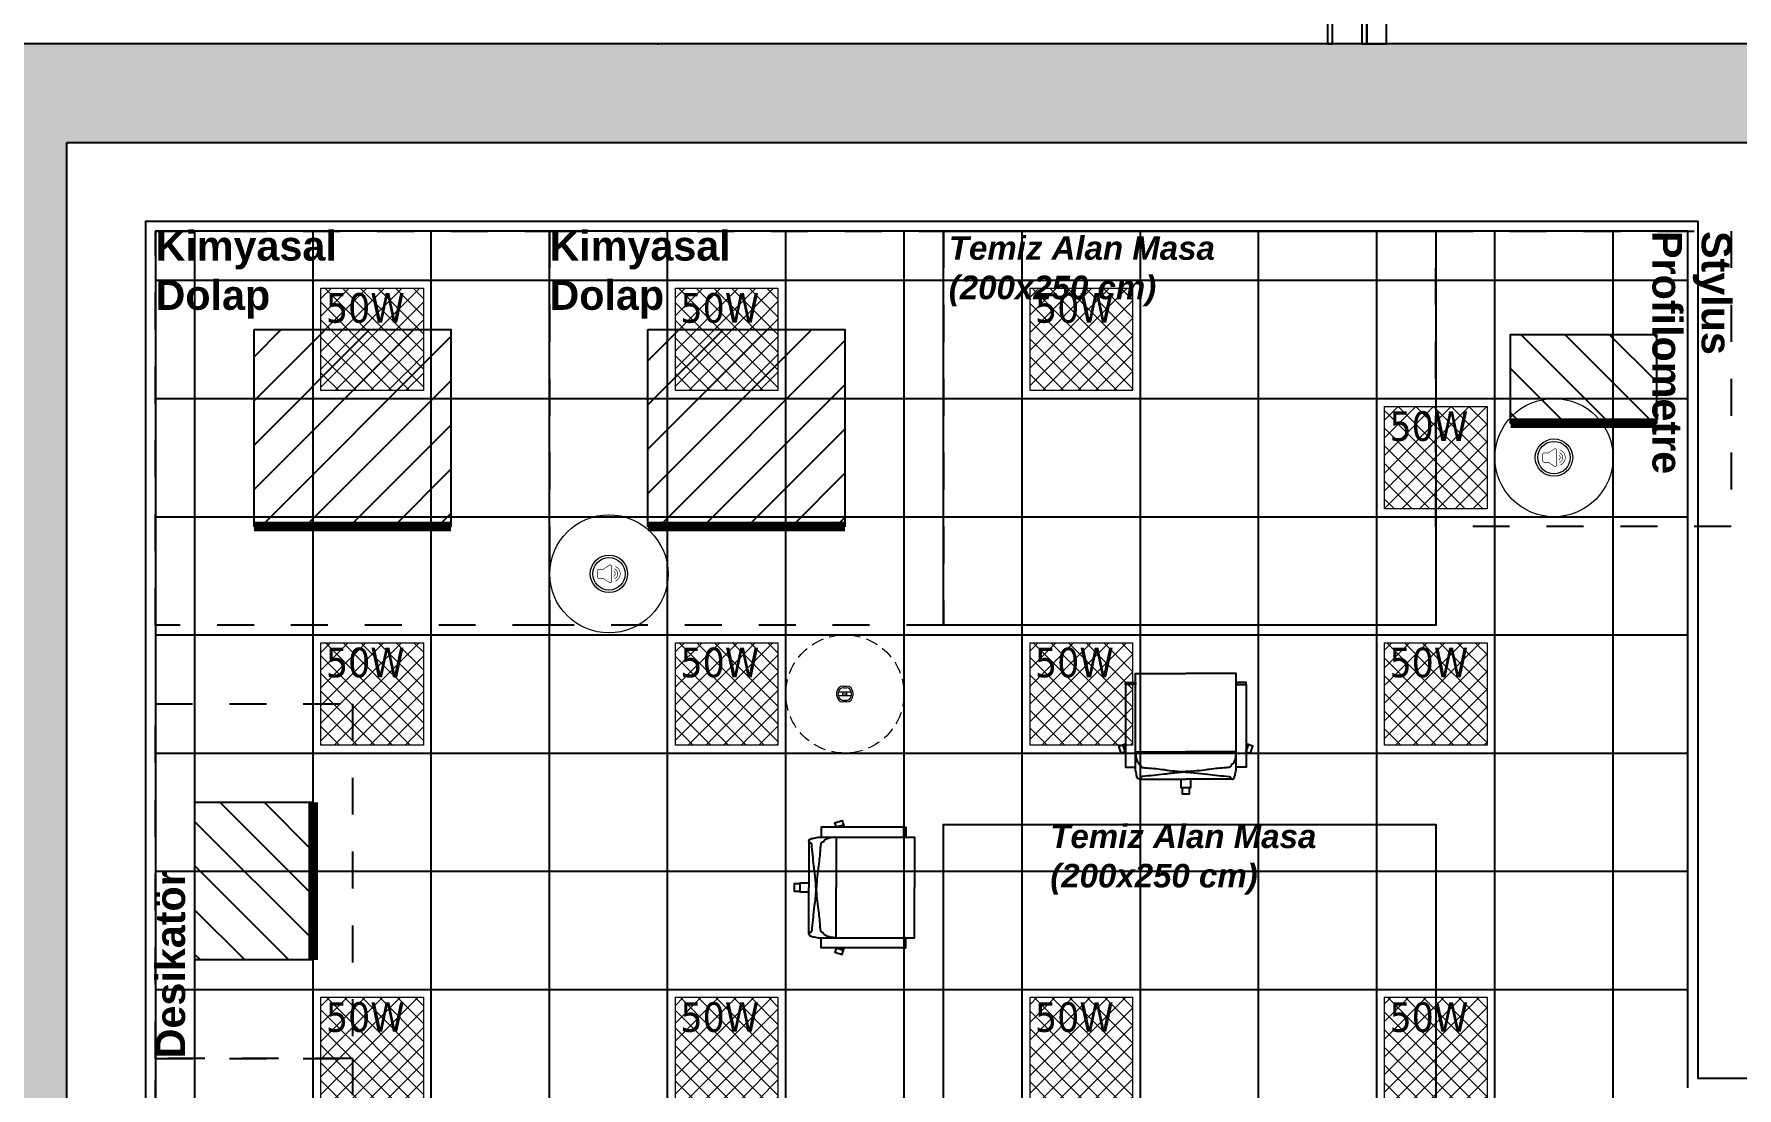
# Model space of a CAD drawing. Header units: centimetres. Extents: x 405564 to 502064, y 46284 to 60634.
# Drawn here: x 475683 to 476548, y 54003 to 54538 of the extents above; entities that cross this region are included whole.
import ezdxf
from ezdxf.enums import TextEntityAlignment as Align

# ---------------------------------------------------------------- set-up
doc = ezdxf.new("R2010")
doc.units = ezdxf.units.CM
for name, pattern in [('3+1_3b$0$DASHED', [0.25, 0.125, -0.125]), ('ACAD_ISO07W100', [3, 0, -3]), ('DOT', [0.25, 0, -0.25]), ('HIDDEN', [9.525, 6.35, -3.175])]:
    doc.linetypes.add(name, pattern=pattern)
doc.layers.get('0').update_dxf_attribs({"color": 8, "lineweight": 9})
for name, color, linetype in [('---___EB_draft03_cihazlar', 8, 'Continuous'), ('0-KRCN-ASMATAVAN-130426', 8, 'Continuous'), ('AS_DOS_TERAS_UST', 8, 'ACAD_ISO07W100'), ('AS_DUV_CAM_ELYAF_SILTE_PANEL', 8, 'Continuous'), ('AS_DUV_TEMIZ ODA PANELI', 8, 'Continuous'), ('AS_KAPI', 8, 'Continuous'), ('AS_KAPI_POZ', 8, 'Continuous'), ('AS_TA_BETONARME', 5, 'Continuous'), ('AS_TA_TARAMA', 8, 'Continuous'), ('AS_TEFR_MOB', 8, 'Continuous')]:
    doc.layers.add(name, color=color, linetype=linetype)
doc.layers.add('0-KRCN-AYDINLATMA-130426', color=8, linetype='Continuous', lineweight=9)
doc.layers.add('0-KRCN-MİMARİ-220526', color=8, linetype='Continuous', lineweight=9)
doc.styles.add('Kalin02', font='arialbd.ttf')
doc.styles.add('OLCU', font='romanstw.shx', dxfattribs={"width": 0.6})
doc.styles.add('TAHOMA', font='tahoma.ttf')

# ---------------------------------------------------------------- blocks, each defined once
blk = doc.blocks.new('50W 60x60 cm  SIVA ALTI LED ARMATÜR')
at = {"layer": '0-KRCN-AYDINLATMA-130426'}
h = blk.add_hatch(dxfattribs=at)
h.set_pattern_fill('ANSI37', color=256, scale=0.2)
h.paths.add_polyline_path([(-2.6, 2.594), (2.6, 2.594), (2.6, -2.606), (-2.6, -2.606)])
for points in [[(-3, 2.994), (3, 2.994), (3, -3.007), (-3, -3.007)], [(-2.6, 2.594), (2.6, 2.594), (2.6, -2.606), (-2.6, -2.606)]]:
    blk.add_lwpolyline(points, close=True, dxfattribs=at)
at = {"layer": '0-KRCN-AYDINLATMA-130426', "insert": (-2.35, 2.344), "char_height": 1.5, "attachment_point": 1, "style": 'TAHOMA'}
blk.add_mtext_dynamic_manual_height_columns('{\\fTahoma|b0|i0|c162|p34;50W}', width=1.5, gutter_width=1.25, heights=[0], dxfattribs=at)
blk = doc.blocks.new('ABB 6131-31-24-500')
at = {"layer": '0-KRCN-AYDINLATMA-130426'}
for p, q in [((-4.01, -0.97), (-4.01, 1.04)), ((3.23, 1.03), (-3.19, 1.03)), ((-3.19, -0.8), (-3.19, 0.8)), ((-1, 4.05), (1, 4.05)), ((-1, -0.89), (-1, 1.03)), ((-0.78, 3.21), (0.82, 3.21)), ((0.99, -0.89), (0.99, 1.03)), ((3.23, 0.8), (3.23, -0.8)), ((4.01, 1.04), (4.01, -0.97)), ((3.23, -0.89), (-3.19, -0.89)), ((1, -3.98), (-1, -3.98)), ((0.82, -3.21), (-0.78, -3.21))]:
    blk.add_line(p, q, dxfattribs=at)
at = {"layer": '0-KRCN-AYDINLATMA-130426', "linetype": 'HIDDEN'}
blk.add_circle((0.01, 0.03), 30, dxfattribs=at)
at = {"layer": '0-KRCN-AYDINLATMA-130426'}
for centre, radius in [((-0.52, 0.03), 0.089), ((0.01, 0.03), 0.16), ((0.53, 0.03), 0.089)]:
    blk.add_circle(centre, radius, dxfattribs=at)
for centre, radius, start, end in [((-1, 1.04), 3.01, 90, 180), ((-0.78, 0.8), 2.41, 90, 180), ((0.82, 0.8), 2.41, 0, 90), ((1, 1.04), 3.01, 0, 90), ((-1, -0.97), 3.01, 180, 270), ((-0.78, -0.8), 2.41, 180, 270), ((0.82, -0.8), 2.41, 270, 0), ((1, -0.97), 3.01, 270, 0)]:
    blk.add_arc(centre, radius, start, end, dxfattribs=at)
blk = doc.blocks.new('ASMA TAVA TİPİ HOPARLÖR')
at = {"layer": '0-KRCN-AYDINLATMA-130426', "const_width": 0.317}
blk.add_lwpolyline([(0.27, -4.41, 0.598176), (1.25, -3.88), (1.25, 3.88, 0.598176), (0.27, 4.41), (-2.7, 2.45, -0.147433), (-3.05, 2.34), (-5.09, 2.34, 0.414214), (-5.72, 1.71), (-5.72, -1.71, 0.414214), (-5.09, -2.34), (-3.05, -2.34, -0.147433), (-2.7, -2.45)], format="xyb", close=True, dxfattribs=at)
for points in [[(2.41, 1.29, -0.601398), (2.41, -1.29)], [(2.8, 2.51, -0.658812), (2.8, -2.51)], [(3.19, 3.72, -0.680488), (3.19, -3.72)]]:
    blk.add_lwpolyline(points, format="xyb", dxfattribs=at)
at = {"layer": '0-KRCN-AYDINLATMA-130426'}
blk.add_circle((0, 0), 30, dxfattribs=at)
at = {"layer": '0-KRCN-AYDINLATMA-130426', "ltscale": 0.1}
for radius in [9.5, 8.23]:
    blk.add_circle((0, 0), radius, dxfattribs=at)
blk = doc.blocks.new('G$C546873DE')
at = {"layer": '0-KRCN-AYDINLATMA-130426', "xscale": 10, "yscale": 10, "zscale": 10}
for p in [(5290.68, 7248.6), (5470.68, 7248.6), (5650.68, 7248.6), (5830.68, 7188.6), (5290.68, 7068.6), (5470.68, 7068.62), (5650.68, 7068.6), (5830.68, 7068.6), (5290.68, 6888.6), (5470.68, 6888.6), (5650.68, 6888.6), (5830.68, 6888.6)]:
    blk.add_blockref('50W 60x60 cm  SIVA ALTI LED ARMATÜR', p, dxfattribs=at)
at = {"layer": '0-KRCN-AYDINLATMA-130426'}
for name, p in [('ASMA TAVA TİPİ HOPARLÖR', (5890.68, 7188.54)), ('ASMA TAVA TİPİ HOPARLÖR', (5410.88, 7129.52)), ('ABB 6131-31-24-500', (5530.67, 7068.51))]:
    blk.add_blockref(name, p, dxfattribs=at)
blk = doc.blocks.new('OPK-temizoda-panel-00')
at = {"layer": 'AS_DUV_TEMIZ ODA PANELI'}
for points in [[(40, -3540), (40, -2340), (828, -2340), (828, -2775), (865, -2775), (865, -2300), (1120, -2300), (1120, -2250), (1115, -2250), (1115, -2245), (1125, -2245), (1125, -2305), (870, -2305), (870, -2780)], [(823, -2780), (823, -2345), (45, -2345), (45, -3535)]]:
    blk.add_lwpolyline(points, dxfattribs=at)
blk = doc.blocks.new('Stylus Profilometre')
at = {"layer": '---___EB_draft03_cihazlar'}
h = blk.add_hatch(dxfattribs=at)
h.set_pattern_fill('ANSI31', color=1, scale=5)
h.paths.add_polyline_path([(280814.13, -35692.62), (280859.13, -35692.62), (280859.13, -35766.62), (280814.13, -35766.62)])
at = {"layer": '---___EB_draft03_cihazlar', "color": 1, "linetype": '3+1_3b$0$DASHED', "ltscale": 150}
blk.add_lwpolyline([(280761.63, -35654.62), (280911.63, -35654.62), (280911.63, -35804.62), (280761.63, -35804.62), (280761.63, -35654.62)], dxfattribs=at)
at = {"layer": '---___EB_draft03_cihazlar', "color": 1}
blk.add_lwpolyline([(280814.13, -35692.62), (280859.13, -35692.62), (280859.13, -35766.62), (280814.13, -35766.62), (280814.13, -35692.62)], dxfattribs=at)
at = {"layer": '---___EB_draft03_cihazlar', "color": 1, "const_width": 5}
blk.add_lwpolyline([(280859.13, -35766.62), (280859.13, -35692.62)], dxfattribs=at)
at = {"layer": '---___EB_draft03_cihazlar', "insert": (280761.63, -35654.62), "char_height": 15, "attachment_point": 1, "style": 'Kalin02'}
blk.add_mtext_dynamic_manual_height_columns('Stylus \\PProfilometre', width=588.2143, gutter_width=750, heights=[89.27], dxfattribs=at)
blk = doc.blocks.new('Kimyasal Dolap_')
at = {"layer": '---___EB_draft03_cihazlar'}
h = blk.add_hatch(dxfattribs=at)
h.set_pattern_fill('ANSI31', color=1, scale=5)
h.paths.add_polyline_path([(278241.11, -36016.03), (278341.11, -36016.03), (278341.11, -36116.03), (278241.11, -36116.03)])
at = {"layer": '---___EB_draft03_cihazlar', "color": 1, "linetype": '3+1_3b$0$DASHED', "ltscale": 150}
blk.add_lwpolyline([(278191.11, -35966.03), (278391.11, -35966.03), (278391.11, -36166.03), (278191.11, -36166.03), (278191.11, -35966.03)], dxfattribs=at)
at = {"layer": '---___EB_draft03_cihazlar', "color": 1}
blk.add_lwpolyline([(278241.11, -36016.03), (278341.11, -36016.03), (278341.11, -36116.03), (278241.11, -36116.03), (278241.11, -36016.03)], dxfattribs=at)
at = {"layer": '---___EB_draft03_cihazlar', "color": 1, "const_width": 5}
blk.add_lwpolyline([(278241.11, -36116.03), (278341.11, -36116.03)], dxfattribs=at)
at = {"layer": '---___EB_draft03_cihazlar', "insert": (278191.11, -35966.03), "char_height": 15, "attachment_point": 1, "style": 'Kalin02'}
blk.add_mtext_dynamic_manual_height_columns('Kimyasal \\PDolap', width=588.2143, gutter_width=750, heights=[89.27], dxfattribs=at)
blk = doc.blocks.new('Desikatör')
at = {"layer": '---___EB_draft03_cihazlar'}
h = blk.add_hatch(dxfattribs=at)
h.set_pattern_fill('ANSI31', color=1, scale=5)
h.paths.add_polyline_path([(281277.9, -35660.34), (281357.9, -35660.34), (281357.9, -35720.34), (281277.9, -35720.34)])
at = {"layer": '---___EB_draft03_cihazlar', "color": 1, "linetype": '3+1_3b$0$DASHED', "ltscale": 150}
blk.add_lwpolyline([(281227.9, -35640.34), (281407.9, -35640.34), (281407.9, -35740.34), (281227.9, -35740.34), (281227.9, -35640.34)], dxfattribs=at)
at = {"layer": '---___EB_draft03_cihazlar', "color": 1}
blk.add_lwpolyline([(281277.9, -35660.34), (281357.9, -35660.34), (281357.9, -35720.34), (281277.9, -35720.34), (281277.9, -35660.34)], dxfattribs=at)
at = {"layer": '---___EB_draft03_cihazlar', "color": 1, "const_width": 5}
blk.add_lwpolyline([(281277.9, -35720.34), (281357.9, -35720.34)], dxfattribs=at)
at = {"layer": '---___EB_draft03_cihazlar', "insert": (281227.9, -35640.34), "char_height": 15, "attachment_point": 1, "style": 'Kalin02'}
blk.add_mtext_dynamic_manual_height_columns('Desikatör', width=588.2143, gutter_width=750, heights=[89.27], dxfattribs=at)
blk = doc.blocks.new('sandalye_')
at = {"layer": 'AS_TEFR_MOB', "linetype": 'ByBlock', "ltscale": 25}
for points in [[(260031.45, -40506.8), (260031.45, -40503.85), (260035.25, -40503.85), (260035.25, -40506.8)], [(260009.74, -40511.28), (260033.35, -40511.28)], [(260035.75, -40511.28), (260035.75, -40506.8), (260030.94, -40506.8), (260030.94, -40511.28)], [(260056.96, -40511.28), (260033.35, -40511.28)], [(260002.77, -40525.21), (260000.56, -40524.49), (259999.39, -40528.1), (260002.77, -40529.21)], [(260002.65, -40525.17), (260001.48, -40528.79)], [(260002.77, -40525.41), (260001.65, -40528.84)], [(260007.76, -40525.16), (260033.35, -40525.16)], [(260007.77, -40524.5), (260007.77, -40564.92), (260033.35, -40564.92)], [(260058.94, -40524.5), (260058.94, -40564.92), (260033.35, -40564.92)], [(260058.94, -40525.16), (260033.35, -40525.16)], [(260063.94, -40525.21), (260066.14, -40524.49), (260067.32, -40528.1), (260063.94, -40529.21)], [(260063.94, -40525.41), (260065.05, -40528.84)], [(260064.05, -40525.17), (260065.23, -40528.79)], [(260002.77, -40559.41), (260002.77, -40560.41), (260007.75, -40560.41), (260007.75, -40559.41)], [(260063.94, -40559.41), (260063.94, -40560.41), (260058.95, -40560.41), (260058.95, -40559.41)]]:
    blk.add_lwpolyline(points, dxfattribs=at)
for points in [[(260033.35, -40514.82, -0.048176), (260031.56, -40514.81, -0.000623), (260029.14, -40514.56, -0.003131), (260022.37, -40513.8, 0.007334), (260011.41, -40512.67, -0.309457), (260010.5, -40511.92, 0.002444), (260010.37, -40511.48, 0.476314), (260010.23, -40511.43, 0.375136), (260009.05, -40511.61, 0.082453), (260008.7, -40512.18, 0.046929), (260008.24, -40513.77, 0.002381), (260007.95, -40515.35, 0.007794), (260007.77, -40516.44), (260007.77, -40524.5, -0.011445), (260008.35, -40521.51, -0.082784), (260009.15, -40519.51, -0.150147), (260010.28, -40518.5, 0.242317), (260010.39, -40518.37, -0.036292), (260010.49, -40517.99, -0.114957), (260010.77, -40517.55, -0.16132), (260011.41, -40517.24, -0.020506), (260013.87, -40517, 0.024793), (260022.37, -40516.11, -0.030903), (260033.35, -40515.1, -1.030607)], [(260033.35, -40514.82, 0.048176), (260035.14, -40514.81, 0.000623), (260037.57, -40514.56, 0.003131), (260044.33, -40513.8, -0.007334), (260055.3, -40512.67, 0.309457), (260056.21, -40511.92, -0.002444), (260056.34, -40511.48, -0.476314), (260056.47, -40511.43, -0.375136), (260057.66, -40511.61, -0.082453), (260058, -40512.18, -0.046929), (260058.46, -40513.77, -0.002381), (260058.76, -40515.35, -0.007794), (260058.94, -40516.44), (260058.94, -40524.5, 0.011445), (260058.36, -40521.51, 0.082784), (260057.55, -40519.51, 0.150147), (260056.42, -40518.5, -0.242317), (260056.31, -40518.37, 0.036292), (260056.21, -40517.99, 0.114957), (260055.93, -40517.55, 0.16132), (260055.3, -40517.24, 0.020506), (260052.84, -40517, -0.024793), (260044.33, -40516.11, 0.030903), (260033.35, -40515.1, 1.030607)]]:
    blk.add_lwpolyline(points, format="xyb", dxfattribs=at)
for points in [[(260007.75, -40559.41), (260002.77, -40559.41), (260002.77, -40517.41), (260007.75, -40517.41)], [(260058.95, -40559.41), (260063.94, -40559.41), (260063.94, -40517.41), (260058.95, -40517.41)]]:
    blk.add_lwpolyline(points, close=True, dxfattribs=at)
blk = doc.blocks.new('A$C4c005820')
at = {"layer": 'AS_TEFR_MOB', "ltscale": 200}
for points in [[(445, -2545), (445, -2345), (695, -2345), (695, -2545), (445, -2545)], [(445, -2846.25), (445, -2646.25), (695, -2646.25), (695, -2846.25), (445, -2846.25)]]:
    blk.add_lwpolyline(points, dxfattribs=at)
at = {"layer": '---___EB_draft03_cihazlar', "color": 1}
for p in [(-278146.11, 33621.03), (-277946.11, 33621.03)]:
    blk.add_blockref('Kimyasal Dolap_', p, dxfattribs=at)
for name, p, rotation in [('Stylus Profilometre', (36499.62, 278416.63), 270), ('Desikatör', (-35595.34, -283992.9), 90), ('Desikatör', (-35595.34, -284172.9), 90)]:
    blk.add_blockref(name, p, dxfattribs=dict(at, rotation=rotation))
at = {"layer": 'AS_TEFR_MOB', "color": 1}
for p, xscale, rotation in [((-259465.28, -43134.54), -1, 180), ((-40134.54, 257355.11), -1.000000000000002, 90)]:
    blk.add_blockref('sandalye_', p, dxfattribs=dict(at, xscale=xscale, rotation=rotation))
at = {"layer": 'AS_TEFR_MOB', "ltscale": 200, "char_height": 12, "attachment_point": 1, "style": 'Kalin02'}
for insert in [(447.76, -2347.61), (499.27, -2646.25)]:
    blk.add_mtext_dynamic_manual_height_columns('{\\fSwis721 BT|b1|i1|c162|p34;Temiz Alan Masa \\P(200x250 cm)}', width=590.7316, gutter_width=750, heights=[137.08], dxfattribs=dict(at, insert=insert))
blk = doc.blocks.new('*U686')
at = {"color": 0}
for p, q in [((25, 20), (475, 20)), ((475, 10), (25, 10))]:
    blk.add_line(p, q, dxfattribs=at)
at = {"color": 0, "linetype": 'DOT'}
blk.add_lwpolyline([(15, 10), (15, 60), (485, 60), (485, 10)], dxfattribs=at)
at = {"color": 0}
for points in [[(15, 10), (25, 10), (25, 20), (15, 20)], [(475, 10), (485, 10), (485, 20), (475, 20)], [(0, 10), (15, 10), (15, 0), (0, 0)], [(485, 10), (500, 10), (500, 0), (485, 0)]]:
    blk.add_lwpolyline(points, close=True, dxfattribs=at)
at = {"color": 3, "style": 'OLCU', "width": 0.5, "flags": 1}
for tag, p in [('K-DIVISYON', (-80, -85)), ('K-PBAR', (105, -85)), ('K-KAPITIP', (-80, -335))]:
    blk.add_attdef(tag, p, '', height=17.5, dxfattribs=at)
at = {"color": 5, "true_color": 0x0505ff, "style": 'OLCU', "width": 0.5, "flags": 1}
for tag, p in [('K-NEREDEN-NO', (-80, -110)), ('K-NEREYE-NO', (-80, -185)), ('K-DUVARTIP', (-80, -285)), ('K-ACILISYON', (-80, -310))]:
    blk.add_attdef(tag, p, '', height=17.5, dxfattribs=at)
at = {"color": 1, "true_color": 0xfa0000, "style": 'OLCU', "width": 0.5, "flags": 1}
for tag, p in [('K-IZLENEBILIRLIK', (105, -110)), ('K-TEKMELIK', (105, -135)), ('K-KONTROLTIPNEREDEN', (-80, -160)), ('K-BAND', (105, -160)), ('K-MENFEZ', (105, -210)), ('K-KONTROLTIPNEREYE', (-80, -235)), ('K-PENCERE', (105, -235)), ('K-KILITTIP', (-80, -260)), ('K-NOT-AS-MIMARI1', (105, -285)), ('K-NOT-ELEKTRIK', (105, -335)), ('K-NOT-YANGIN', (105, -360)), ('K-ACMAKAPAMASISTEMI', (-80, -385)), ('K-NOT-ISLETME', (105, -385)), ('K-YANGIN', (-80, -435))]:
    blk.add_attdef(tag, p, '', height=17.5, dxfattribs=at)
at = {"color": 220, "true_color": 0xf113d4, "style": 'OLCU', "width": 0.5, "flags": 1}
for tag, p in [('K-NEREDEN-AD', (-80, -135)), ('K-NEREYE-AD', (-80, -210))]:
    blk.add_attdef(tag, p, '', height=17.5, dxfattribs=at)
at = {"color": 0, "style": 'OLCU', "width": 0.5, "flags": 1}
for tag, p in [('K-TAMACILIRLIK', (105, -185)), ('K-NOT-AS-MIMARI2', (105, -310)), ('K-KASATIP', (-80, -360)), ('K-KURSUN', (-80, -410))]:
    blk.add_attdef(tag, p, '', height=17.5, dxfattribs=at)
at = {"color": 252, "style": 'OLCU', "width": 0.5, "flags": 1}
for tag, p in [('K-REZ1', (105, -435)), ('K-REZ2', (105, -460)), ('K-REZ3', (105, -485)), ('K-REZ4', (105, -510)), ('K-REZ5', (105, -535))]:
    blk.add_attdef(tag, p, '', height=17.5, dxfattribs=at)
at = {"layer": 'AS_KAPI_POZ', "style": 'OLCU', "width": 0.45}
for tag, p in [('POZ+GEN', (250, 37)), ('YUK', (150, -3))]:
    blk.add_attdef(tag, text='', height=20, dxfattribs=at).set_placement(p, align=Align.MIDDLE_CENTER)
at = {"layer": 'AS_KAPI_POZ', "style": 'OLCU', "width": 0.5}
blk.add_attdef('K-NO', text='', height=8, rotation=90, dxfattribs=at).set_placement((125, 26), align=Align.TOP_LEFT)
at = {"layer": 'AS_KAPI_POZ', "color": 251, "style": 'OLCU', "width": 0.45, "flags": 1}
blk.add_attdef('K-DUVAR(CM)', text='', height=6, dxfattribs=at).set_placement((-5, 10), align=Align.MIDDLE_RIGHT)
blk = doc.blocks.new('A$C6A10306C')
at = {"layer": 'AS_TA_TARAMA'}
h = blk.add_hatch(dxfattribs=at)
h.set_pattern_fill('ANSI33', color=256, scale=4, angle=180)
h.set_pattern_definition([(225, (-115236.053, 63695.445), (17.9605122, -17.9605122), []), (225, (-115254.013, 63695.445), (17.9605122, -17.9605122), [12.7, -6.35])])
h.paths.add_polyline_path([(6035.68, -6101.45), (5085.68, -6101.45), (5085.68, -8801.45), (5135.68, -8801.45), (5135.68, -6151.45), (6035.68, -6151.45)])
at = {"layer": 'AS_DOS_TERAS_UST', "linetype": 'DOT', "ltscale": 80}
for p, q in [((5385.68, -5601.45), (5385.68, -6101.45)), ((5435.68, -6101.45), (5435.68, -5601.45))]:
    blk.add_line(p, q, dxfattribs=at)
at = {"layer": 'AS_DOS_TERAS_UST', "linetype": '3+1_3b$0$DASHED', "ltscale": 100}
blk.add_lwpolyline([(5385.68, -5601.45), (5385.68, -6101.45)], dxfattribs=at)
at = {"layer": 'AS_DUV_CAM_ELYAF_SILTE_PANEL'}
blk.add_lwpolyline([(5795.68, -6101.45), (5795.68, -6076.45), (5775.68, -6076.45), (5775.68, -6101.45), (5778.18, -6101.45), (5778.18, -6078.95), (5793.18, -6078.95), (5793.18, -6101.45)], close=True, dxfattribs=at)
at = {"layer": 'AS_TA_BETONARME'}
for p, q in [((6035.68, -6101.45), (5085.68, -6101.45)), ((5135.68, -6151.45), (6035.68, -6151.45)), ((5135.68, -8801.45), (5135.68, -6151.45))]:
    blk.add_line(p, q, dxfattribs=at)
for name in ['OPK-temizoda-panel-00', 'A$C4c005820']:
    blk.add_blockref(name, (5135.68, -3851.45))
at = {"layer": 'AS_KAPI', "xscale": -1, "rotation": 270}
blk.add_blockref('*U686', (5795.68, -6101.45), dxfattribs=at)

msp = doc.modelspace()

# ---------------------------------------------------------------- linework, layer by layer
at = {"layer": '0-KRCN-ASMATAVAN-130426'}
for p, q in [((476522.75, 54437.56), (475744.75, 54437.56)), ((475744.75, 54437.56), (475744.75, 53247.56)), ((475764.75, 53247.56), (475764.75, 54437.56)), ((475824.75, 53247.56), (475824.75, 54437.56)), ((475884.75, 53247.56), (475884.75, 54437.56)), ((475944.75, 53247.56), (475944.75, 54437.56)), ((476004.75, 53247.56), (476004.75, 54437.56)), ((476064.75, 53817.56), (476064.75, 54437.56)), ((476124.75, 53817.56), (476124.75, 54437.56)), ((476184.75, 53247.56), (476184.75, 54437.56)), ((476244.75, 53247.56), (476244.75, 54437.56)), ((476304.75, 53247.56), (476304.75, 54437.56)), ((476364.75, 53247.56), (476364.75, 54437.56)), ((476424.75, 53247.56), (476424.75, 54437.56)), ((476484.75, 53247.56), (476484.75, 54437.56)), ((476522.75, 54002.56), (476522.75, 54437.56)), ((475744.75, 54412.56), (476522.75, 54412.56)), ((475744.75, 54352.56), (476522.75, 54352.56)), ((475744.75, 54292.56), (476522.75, 54292.56)), ((475744.75, 54232.56), (476522.75, 54232.56)), ((475744.75, 54172.56), (476522.75, 54172.56)), ((475744.75, 54112.56), (476522.75, 54112.56)), ((475744.75, 54052.56), (476522.75, 54052.56))]:
    msp.add_line(p, q, dxfattribs=at)

# ---------------------------------------------------------------- block references
at = {"layer": '0-KRCN-AYDINLATMA-130426'}
msp.add_blockref('G$C546873DE', (470564.07, 47134.02), dxfattribs=at)

# ---------------------------------------------------------------- next in the draw order: block references
at = {"layer": '0-KRCN-MİMARİ-220526'}
msp.add_blockref('A$C6A10306C', (470564.07, 60634.02), dxfattribs=at)

doc.saveas('drawing.dxf')
